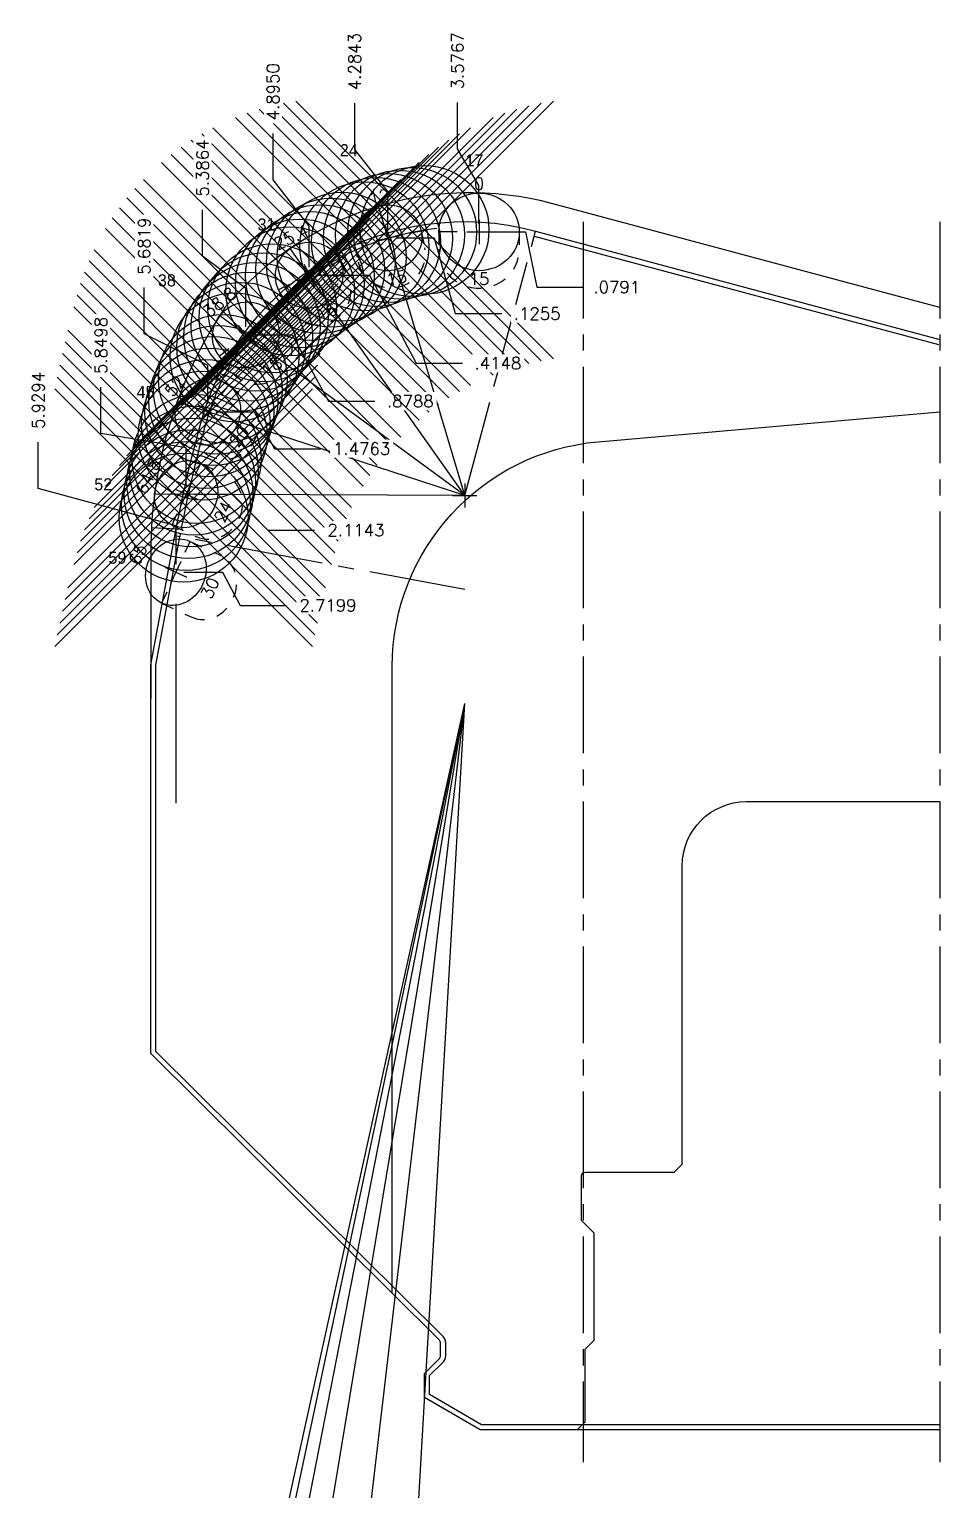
# Model space of a CAD drawing. Extents: x 34 to 150, y -20 to 22.
# Drawn here: x 117.13 to 124.19, y -10.35 to 0.99 of the extents above; entities that cross this region are included whole.
import ezdxf
from ezdxf.enums import TextEntityAlignment as Align

# ---------------------------------------------------------------- set-up
doc = ezdxf.new("R2010")
doc.units = 0
doc.header["$MEASUREMENT"] = 0
doc.header["$PDMODE"] = 35
doc.linetypes.add('CENTER2', pattern=[1.125, 0.75, -0.125, 0.125, -0.125])
doc.linetypes.add('HIDDEN2', pattern=[0.1875, 0.125, -0.0625])
doc.layers.get('0').update_dxf_attribs({"linetype": 'CONTINUOUS'})
doc.layers.get('Defpoints').update_dxf_attribs({"color": 10, "linetype": 'CONTINUOUS'})
doc.layers.add('Blade4', color=7, linetype='CONTINUOUS', true_color=0x00cccc)
for name, color, linetype in [('CDG-37977R1', 7, 'CONTINUOUS'), ('CLine', 5, 'CENTER2'), ('Dims', 4, 'CONTINUOUS'), ('TEXT', 3, 'CONTINUOUS')]:
    doc.layers.add(name, color=color, linetype=linetype)
doc.styles.add('RomanS', font='romans')
doc.dimstyles.get("Standard").update_dxf_attribs({"dimtxt": 0.094, "dimasz": 0.18, "dimexe": 0.0625, "dimexo": 0.0625, "dimgap": 0.09, "dimtad": 0, "dimtih": 1, "dimtoh": 1, "dimdec": 4, "dimzin": 4, "dimdsep": 46, "dimtxsty": 'RomanS', "dimcen": 0.09, "dimazin": 1, "dimtfac": 1, "dimtdec": 4, "dimtofl": 0, "dimtmove": 0, "dimatfit": 1, "dimfxl": 1, "dimtfill": 1, "dimtolj": 1, "dimtzin": 0, "dimarcsym": 0})

# ---------------------------------------------------------------- blocks, each defined once
blk = doc.blocks.new('CMark')
at = {"layer": 'CLine'}
for p, q in [((-0.094, 0), (0.094, 0)), ((0, 0.094), (0, -0.094))]:
    blk.add_line(p, q, dxfattribs=at)
blk = doc.blocks.new('1313@15')
for p, q in [((-0.17, 0), (-0.265, 0)), ((0.171, 0), (0.264, 0))]:
    blk.add_line(p, q)
at = {"color": 8, "linetype": 'HIDDEN2', "ltscale": 0.5}
blk.add_line((-0.265, 0), (-0.265, -0.135), dxfattribs=at)
at = {"color": 8, "linetype": 'HIDDEN2', "ltscale": 0.5, "flags": 128}
blk.add_lwpolyline([(0.264, 0), (0.264, -0.135)], dxfattribs=at)
blk.add_ellipse((0, 0), major_axis=(0.264, 0), ratio=0.965926)
at = {"color": 8, "linetype": 'HIDDEN2', "ltscale": 0.5}
blk.add_ellipse((0, -0.135), major_axis=(0.264, 0), ratio=0.965926, start_param=3.141593, end_param=6.283185, dxfattribs=at)
blk.add_blockref('CMark', (0, 0))
at = {"style": 'RomanS'}
blk.add_text('15', height=0.094, dxfattribs=at).set_placement((0, -0.318), align=Align.MIDDLE_CENTER)
blk.add_attdef('ANG', text='', height=0.094, dxfattribs=at).set_placement((0, 0.251), align=Align.BOTTOM_CENTER)
blk = doc.blocks.new('1313@16')
for p, q in [((-0.17, 0), (-0.265, 0)), ((0.171, 0), (0.264, 0))]:
    blk.add_line(p, q)
at = {"color": 8, "linetype": 'HIDDEN2', "ltscale": 0.5}
blk.add_line((-0.265, 0), (-0.265, -0.143), dxfattribs=at)
at = {"color": 8, "linetype": 'HIDDEN2', "ltscale": 0.5, "flags": 128}
blk.add_lwpolyline([(0.264, 0), (0.264, -0.143)], dxfattribs=at)
blk.add_ellipse((0, 0), major_axis=(0.264, 0), ratio=0.961262)
at = {"color": 8, "linetype": 'HIDDEN2', "ltscale": 0.5}
blk.add_ellipse((0, -0.143), major_axis=(0.264, 0), ratio=0.961262, start_param=3.141593, end_param=6.283185, dxfattribs=at)
blk.add_blockref('CMark', (0, 0))
at = {"style": 'RomanS'}
blk.add_text('16', height=0.094, dxfattribs=at).set_placement((0, -0.318), align=Align.MIDDLE_CENTER)
blk.add_attdef('ANG', text='', height=0.094, dxfattribs=at).set_placement((0, 0.251), align=Align.BOTTOM_CENTER)
blk = doc.blocks.new('1313@18')
for p, q in [((-0.17, 0), (-0.265, 0)), ((0.171, 0), (0.264, 0))]:
    blk.add_line(p, q)
at = {"color": 8, "linetype": 'HIDDEN2', "ltscale": 0.5}
blk.add_line((-0.265, 0), (-0.265, -0.161), dxfattribs=at)
at = {"color": 8, "linetype": 'HIDDEN2', "ltscale": 0.5, "flags": 128}
blk.add_lwpolyline([(0.264, 0), (0.264, -0.161)], dxfattribs=at)
blk.add_ellipse((0, 0), major_axis=(0.264, 0), ratio=0.951057)
at = {"color": 8, "linetype": 'HIDDEN2', "ltscale": 0.5}
blk.add_ellipse((0, -0.161), major_axis=(0.264, 0), ratio=0.951057, start_param=3.141593, end_param=6.283185, dxfattribs=at)
blk.add_blockref('CMark', (0, 0))
at = {"style": 'RomanS'}
blk.add_text('18', height=0.094, dxfattribs=at).set_placement((0, -0.318), align=Align.MIDDLE_CENTER)
blk.add_attdef('ANG', text='', height=0.094, dxfattribs=at).set_placement((0, 0.251), align=Align.BOTTOM_CENTER)
blk = doc.blocks.new('1313@20')
for p, q in [((-0.17, 0), (-0.265, 0)), ((0.171, 0), (0.264, 0))]:
    blk.add_line(p, q)
at = {"color": 8, "linetype": 'HIDDEN2', "ltscale": 0.5}
blk.add_line((-0.265, 0), (-0.265, -0.178), dxfattribs=at)
at = {"color": 8, "linetype": 'HIDDEN2', "ltscale": 0.5, "flags": 128}
blk.add_lwpolyline([(0.264, 0), (0.264, -0.178)], dxfattribs=at)
blk.add_ellipse((0, 0), major_axis=(0.264, 0), ratio=0.939693)
at = {"color": 8, "linetype": 'HIDDEN2', "ltscale": 0.5}
blk.add_ellipse((0, -0.178), major_axis=(0.264, 0), ratio=0.939693, start_param=3.141593, end_param=6.283185, dxfattribs=at)
blk.add_blockref('CMark', (0, 0))
at = {"style": 'RomanS'}
blk.add_text('20', height=0.094, dxfattribs=at).set_placement((0, -0.311), align=Align.MIDDLE_CENTER)
blk.add_attdef('ANG', text='', height=0.094, dxfattribs=at).set_placement((0, 0.251), align=Align.BOTTOM_CENTER)
blk = doc.blocks.new('1313@24')
for p, q in [((-0.17, 0), (-0.265, 0)), ((0.171, 0), (0.264, 0))]:
    blk.add_line(p, q)
at = {"color": 8, "linetype": 'HIDDEN2', "ltscale": 0.5}
blk.add_line((-0.265, 0), (-0.265, -0.212), dxfattribs=at)
at = {"color": 8, "linetype": 'HIDDEN2', "ltscale": 0.5, "flags": 128}
blk.add_lwpolyline([(0.264, 0), (0.264, -0.212)], dxfattribs=at)
blk.add_ellipse((0, 0), major_axis=(0.264, 0), ratio=0.913535)
at = {"color": 8, "linetype": 'HIDDEN2', "ltscale": 0.5}
blk.add_ellipse((0, -0.212), major_axis=(0.264, 0), ratio=0.913535, start_param=3.141593, end_param=6.283185, dxfattribs=at)
blk.add_blockref('CMark', (0, 0))
at = {"style": 'RomanS'}
blk.add_text('24', height=0.094, dxfattribs=at).set_placement((0, -0.318), align=Align.MIDDLE_CENTER)
blk.add_attdef('ANG', text='', height=0.094, dxfattribs=at).set_placement((0, 0.251), align=Align.BOTTOM_CENTER)
blk = doc.blocks.new('*D464')
at = {"layer": 'Defpoints', "color": 0, "transparency": 16777216}
for p in [(119.653, 0.412), (124.195, -0.507), (119.911, -0.633)]:
    blk.add_point(p, dxfattribs=at)
at = {"layer": 'Dims', "color": 0, "lineweight": -2, "transparency": 16777216}
for p, q in [((119.653, 0.052), (119.653, 0.412)), ((119.911, -0.273), (119.653, 0.052)), ((119.911, -0.57), (119.911, -0.273))]:
    blk.add_line(p, q, dxfattribs=at)
at = {"layer": 'Dims', "color": 0, "transparency": 16777216, "insert": (119.653, 0.735), "char_height": 0.094, "attachment_point": 5, "rotation": 90, "style": 'RomanS', "bg_fill": 3, "box_fill_scale": 1.25, "bg_fill_color": 256, "bg_fill_true_color": 13158600, "bg_fill_transparency": 0}
blk.add_mtext('\\A1;4.2843', dxfattribs=at)
blk = doc.blocks.new('*D465')
at = {"layer": 'Defpoints', "color": 0, "transparency": 16777216}
for p in [(119.019, 0.178), (124.195, -0.507), (119.3, -0.922)]:
    blk.add_point(p, dxfattribs=at)
at = {"layer": 'Dims', "color": 0, "lineweight": -2, "transparency": 16777216}
for p, q in [((119.019, -0.182), (119.019, 0.178)), ((119.3, -0.542), (119.019, -0.182)), ((119.3, -0.86), (119.3, -0.542))]:
    blk.add_line(p, q, dxfattribs=at)
at = {"layer": 'Dims', "color": 0, "transparency": 16777216, "insert": (119.019, 0.501), "char_height": 0.094, "attachment_point": 5, "rotation": 90, "style": 'RomanS', "bg_fill": 3, "box_fill_scale": 1.25, "bg_fill_color": 256, "bg_fill_true_color": 13158600, "bg_fill_transparency": 0}
blk.add_mtext('\\A1;4.8950', dxfattribs=at)
blk = doc.blocks.new('*D466')
at = {"layer": 'Defpoints', "color": 0, "transparency": 16777216}
for p in [(118.472, -0.416), (124.195, -0.507), (118.809, -1.386)]:
    blk.add_point(p, dxfattribs=at)
at = {"layer": 'Dims', "color": 0, "lineweight": -2, "transparency": 16777216}
for p, q in [((118.472, -0.776), (118.472, -0.416)), ((118.809, -1.026), (118.472, -0.776)), ((118.809, -1.324), (118.809, -1.026))]:
    blk.add_line(p, q, dxfattribs=at)
at = {"layer": 'Dims', "color": 0, "transparency": 16777216, "insert": (118.472, -0.091), "char_height": 0.094, "attachment_point": 5, "rotation": 90, "style": 'RomanS', "bg_fill": 3, "box_fill_scale": 1.25, "bg_fill_color": 256, "bg_fill_true_color": 13158600, "bg_fill_transparency": 0}
blk.add_mtext('\\A1;5.3864', dxfattribs=at)
blk = doc.blocks.new('*D467')
at = {"layer": 'Defpoints', "color": 0, "transparency": 16777216}
for p in [(124.195, -0.507), (118.019, -1.017), (118.513, -1.984)]:
    blk.add_point(p, dxfattribs=at)
at = {"layer": 'Dims', "color": 0, "lineweight": -2, "transparency": 16777216}
for p, q in [((118.019, -1.377), (118.019, -1.017)), ((118.513, -1.624), (118.019, -1.377)), ((118.513, -1.921), (118.513, -1.624))]:
    blk.add_line(p, q, dxfattribs=at)
at = {"layer": 'Dims', "color": 0, "transparency": 16777216, "insert": (118.019, -0.697), "char_height": 0.094, "attachment_point": 5, "rotation": 90, "style": 'RomanS', "bg_fill": 3, "box_fill_scale": 1.25, "bg_fill_color": 256, "bg_fill_true_color": 13158600, "bg_fill_transparency": 0}
blk.add_mtext('\\A1;5.6819', dxfattribs=at)
blk = doc.blocks.new('*D468')
at = {"layer": 'Defpoints', "color": 0, "transparency": 16777216}
for p in [(124.195, -0.507), (117.683, -1.791), (118.345, -2.622)]:
    blk.add_point(p, dxfattribs=at)
at = {"layer": 'Dims', "color": 0, "lineweight": -2, "transparency": 16777216}
for p, q in [((117.683, -2.151), (117.683, -1.791)), ((118.345, -2.262), (117.683, -2.151)), ((118.345, -2.559), (118.345, -2.262))]:
    blk.add_line(p, q, dxfattribs=at)
at = {"layer": 'Dims', "color": 0, "transparency": 16777216, "insert": (117.683, -1.468), "char_height": 0.094, "attachment_point": 5, "rotation": 90, "style": 'RomanS', "bg_fill": 3, "box_fill_scale": 1.25, "bg_fill_color": 256, "bg_fill_true_color": 13158600, "bg_fill_transparency": 0}
blk.add_mtext('\\A1;5.8498', dxfattribs=at)
blk = doc.blocks.new('*D469')
at = {"layer": 'Defpoints', "color": 0, "transparency": 16777216}
for p in [(124.195, -0.507), (119.911, -0.633), (120.794, -1.221)]:
    blk.add_point(p, dxfattribs=at)
at = {"layer": 'Dims', "color": 0, "lineweight": -2, "transparency": 16777216}
for p, q in [((119.973, -0.633), (120.271, -0.633)), ((120.271, -0.633), (120.434, -1.221)), ((120.434, -1.221), (120.794, -1.221))]:
    blk.add_line(p, q, dxfattribs=at)
at = {"layer": 'Dims', "color": 0, "transparency": 16777216, "insert": (121.07, -1.221), "char_height": 0.094, "attachment_point": 5, "style": 'RomanS', "bg_fill": 3, "box_fill_scale": 1.25, "bg_fill_color": 256, "bg_fill_true_color": 13158600, "bg_fill_transparency": 0}
blk.add_mtext('\\A1;.1255', dxfattribs=at)
blk = doc.blocks.new('*D470')
at = {"layer": 'Defpoints', "color": 0, "transparency": 16777216}
for p in [(124.195, -0.507), (119.3, -0.922), (120.489, -1.606)]:
    blk.add_point(p, dxfattribs=at)
at = {"layer": 'Dims', "color": 0, "lineweight": -2, "transparency": 16777216}
for p, q in [((119.362, -0.922), (119.769, -0.922)), ((119.769, -0.922), (120.129, -1.606)), ((120.129, -1.606), (120.489, -1.606))]:
    blk.add_line(p, q, dxfattribs=at)
at = {"layer": 'Dims', "color": 0, "transparency": 16777216, "insert": (120.765, -1.606), "char_height": 0.094, "attachment_point": 5, "style": 'RomanS', "bg_fill": 3, "box_fill_scale": 1.25, "bg_fill_color": 256, "bg_fill_true_color": 13158600, "bg_fill_transparency": 0}
blk.add_mtext('\\A1;.4148', dxfattribs=at)
blk = doc.blocks.new('*D471')
at = {"layer": 'Defpoints', "color": 0, "transparency": 16777216}
for p in [(124.195, -0.507), (118.809, -1.386), (119.809, -1.9)]:
    blk.add_point(p, dxfattribs=at)
at = {"layer": 'Dims', "color": 0, "lineweight": -2, "transparency": 16777216}
for p, q in [((118.871, -1.386), (119.169, -1.386)), ((119.169, -1.386), (119.449, -1.9)), ((119.449, -1.9), (119.809, -1.9))]:
    blk.add_line(p, q, dxfattribs=at)
at = {"layer": 'Dims', "color": 0, "transparency": 16777216, "insert": (120.085, -1.9), "char_height": 0.094, "attachment_point": 5, "style": 'RomanS', "bg_fill": 3, "box_fill_scale": 1.25, "bg_fill_color": 256, "bg_fill_true_color": 13158600, "bg_fill_transparency": 0}
blk.add_mtext('\\A1;.8788', dxfattribs=at)
blk = doc.blocks.new('*D472')
at = {"layer": 'Defpoints', "color": 0, "transparency": 16777216}
for p in [(124.195, -0.507), (118.513, -1.984), (119.391, -2.269)]:
    blk.add_point(p, dxfattribs=at)
at = {"layer": 'Dims', "color": 0, "lineweight": -2, "transparency": 16777216}
for p, q in [((118.576, -1.984), (118.873, -1.984)), ((118.873, -1.984), (119.031, -2.269)), ((119.031, -2.269), (119.391, -2.269))]:
    blk.add_line(p, q, dxfattribs=at)
at = {"layer": 'Dims', "color": 0, "transparency": 16777216, "insert": (119.707, -2.269), "char_height": 0.094, "attachment_point": 5, "style": 'RomanS', "bg_fill": 3, "box_fill_scale": 1.25, "bg_fill_color": 256, "bg_fill_true_color": 13158600, "bg_fill_transparency": 0}
blk.add_mtext('\\A1;1.4763', dxfattribs=at)
blk = doc.blocks.new('*D473')
at = {"layer": 'Defpoints', "color": 0, "transparency": 16777216}
for p in [(124.195, -0.507), (118.345, -2.622), (119.34, -2.901)]:
    blk.add_point(p, dxfattribs=at)
at = {"layer": 'Dims', "color": 0, "lineweight": -2, "transparency": 16777216}
for p, q in [((118.408, -2.622), (118.705, -2.622)), ((118.705, -2.622), (118.98, -2.901)), ((118.98, -2.901), (119.34, -2.901))]:
    blk.add_line(p, q, dxfattribs=at)
at = {"layer": 'Dims', "color": 0, "transparency": 16777216, "insert": (119.663, -2.901), "char_height": 0.094, "attachment_point": 5, "style": 'RomanS', "bg_fill": 3, "box_fill_scale": 1.25, "bg_fill_color": 256, "bg_fill_true_color": 13158600, "bg_fill_transparency": 0}
blk.add_mtext('\\A1;2.1143', dxfattribs=at)
blk = doc.blocks.new('*D544')
at = {"layer": 'Defpoints', "color": 0, "transparency": 16777216}
for p in [(120.451, 0.418), (124.195, -0.507), (120.618, -0.587)]:
    blk.add_point(p, dxfattribs=at)
at = {"layer": 'Dims', "color": 0, "lineweight": -2, "transparency": 16777216}
for p, q in [((120.451, 0.058), (120.451, 0.418)), ((120.618, -0.227), (120.451, 0.058)), ((120.618, -0.524), (120.618, -0.227))]:
    blk.add_line(p, q, dxfattribs=at)
at = {"layer": 'Dims', "color": 0, "transparency": 16777216, "insert": (120.451, 0.741), "char_height": 0.094, "attachment_point": 5, "rotation": 90, "style": 'RomanS', "bg_fill": 3, "box_fill_scale": 1.25, "bg_fill_color": 256, "bg_fill_true_color": 13158600, "bg_fill_transparency": 0}
blk.add_mtext('\\A1;3.5767', dxfattribs=at)
blk = doc.blocks.new('*D545')
at = {"layer": 'Defpoints', "color": 0, "transparency": 16777216}
for p in [(124.195, -0.507), (120.618, -0.587), (121.426, -1.015)]:
    blk.add_point(p, dxfattribs=at)
at = {"layer": 'Dims', "color": 0, "lineweight": -2, "transparency": 16777216}
for p, q in [((120.681, -0.587), (120.978, -0.587)), ((120.978, -0.587), (121.066, -1.015)), ((121.066, -1.015), (121.426, -1.015))]:
    blk.add_line(p, q, dxfattribs=at)
at = {"layer": 'Dims', "color": 0, "transparency": 16777216, "insert": (121.688, -1.015), "char_height": 0.094, "attachment_point": 5, "style": 'RomanS', "bg_fill": 3, "box_fill_scale": 1.25, "bg_fill_color": 256, "bg_fill_true_color": 13158600, "bg_fill_transparency": 0}
blk.add_mtext('\\A1;.0791', dxfattribs=at)
blk = doc.blocks.new('1313@30')
for p, q in [((-0.17, 0), (-0.265, 0)), ((0.171, 0), (0.264, 0))]:
    blk.add_line(p, q)
at = {"color": 8, "linetype": 'HIDDEN2', "ltscale": 0.5}
blk.add_line((-0.265, 0), (-0.265, -0.26), dxfattribs=at)
at = {"color": 8, "linetype": 'HIDDEN2', "ltscale": 0.5, "flags": 128}
blk.add_lwpolyline([(0.264, 0), (0.264, -0.26)], dxfattribs=at)
blk.add_ellipse((0, 0), major_axis=(0.264, 0), ratio=0.866025)
at = {"color": 8, "linetype": 'HIDDEN2', "ltscale": 0.5}
blk.add_ellipse((0, -0.26), major_axis=(0.264, 0), ratio=0.866025, start_param=3.141593, end_param=6.283185, dxfattribs=at)
blk.add_blockref('CMark', (0, 0))
at = {"style": 'RomanS'}
blk.add_text('30', height=0.094, dxfattribs=at).set_placement((0, -0.292), align=Align.MIDDLE_CENTER)
blk.add_attdef('ANG', text='', height=0.094, dxfattribs=at).set_placement((0, 0.251), align=Align.BOTTOM_CENTER)
blk = doc.blocks.new('*D550')
at = {"layer": 'Defpoints', "color": 0, "transparency": 16777216}
for p in [(124.195, -0.507), (117.197, -2.219), (118.266, -3.227)]:
    blk.add_point(p, dxfattribs=at)
at = {"layer": 'Dims', "color": 0, "lineweight": -2, "transparency": 16777216}
for p, q in [((117.197, -2.579), (117.197, -2.219)), ((118.266, -2.867), (117.197, -2.579)), ((118.266, -3.165), (118.266, -2.867))]:
    blk.add_line(p, q, dxfattribs=at)
at = {"layer": 'Dims', "color": 0, "transparency": 16777216, "insert": (117.197, -1.894), "char_height": 0.094, "attachment_point": 5, "rotation": 90, "style": 'RomanS', "bg_fill": 3, "box_fill_scale": 1.25, "bg_fill_color": 256, "bg_fill_true_color": 13158600, "bg_fill_transparency": 0}
blk.add_mtext('\\A1;5.9294', dxfattribs=at)
blk = doc.blocks.new('*D551')
at = {"layer": 'Defpoints', "color": 0, "transparency": 16777216}
for p in [(124.195, -0.507), (118.266, -3.227), (119.125, -3.485)]:
    blk.add_point(p, dxfattribs=at)
at = {"layer": 'Dims', "color": 0, "lineweight": -2, "transparency": 16777216}
for p, q in [((118.328, -3.227), (118.626, -3.227)), ((118.626, -3.227), (118.765, -3.485)), ((118.765, -3.485), (119.125, -3.485))]:
    blk.add_line(p, q, dxfattribs=at)
at = {"layer": 'Dims', "color": 0, "transparency": 16777216, "insert": (119.446, -3.485), "char_height": 0.094, "attachment_point": 5, "style": 'RomanS', "bg_fill": 3, "box_fill_scale": 1.25, "bg_fill_color": 256, "bg_fill_true_color": 13158600, "bg_fill_transparency": 0}
blk.add_mtext('\\A1;2.7199', dxfattribs=at)
blk = doc.blocks.new('1613@15')
for p, q in [((-0.17, 0), (-0.312, 0)), ((0.171, 0), (0.312, 0))]:
    blk.add_line(p, q)
at = {"color": 8, "linetype": 'HIDDEN2', "ltscale": 0.5}
blk.add_line((-0.312, 0), (-0.312, -0.135), dxfattribs=at)
at = {"color": 8, "linetype": 'HIDDEN2', "ltscale": 0.5, "flags": 128}
blk.add_lwpolyline([(0.312, 0), (0.312, -0.135)], dxfattribs=at)
blk.add_ellipse((0, 0), major_axis=(-0.312, 0), ratio=0.965926, start_param=-3.141592653589793, end_param=3.141592653589793)
at = {"color": 8, "linetype": 'HIDDEN2', "ltscale": 0.5}
blk.add_ellipse((0, -0.135), major_axis=(-0.312, 0), ratio=0.965926, start_param=0, end_param=3.141593, dxfattribs=at)
blk.add_blockref('CMark', (0, 0))
at = {"style": 'RomanS'}
blk.add_text('15', height=0.094, dxfattribs=at).set_placement((0, -0.364), align=Align.MIDDLE_CENTER)
blk.add_attdef('ANG', text='', height=0.094, dxfattribs=at).set_placement((0, 0.298), align=Align.BOTTOM_CENTER)

msp = doc.modelspace()

# ---------------------------------------------------------------- linework, layer by layer
at = {"linetype": 'ByBlock', "flags": 128}
msp.add_lwpolyline([(119.94498, -8.82288), (119.94498, -3.95851, -0.38887873), (121.54246, -2.21517), (124.19498, -1.9831)], format="xyb", dxfattribs=at)
at = {"layer": 'Blade4'}
for q in [(119.83757, -0.3881), (119.15318, -0.71435), (118.60515, -1.23703), (118.27513, -1.90643), (118.09995, -2.62061)]:
    msp.add_line((120.50748, -2.6325), q, dxfattribs=at)
at = {"layer": 'CDG-37977R1', "color": 7, "linetype": 'Continuous', "flags": 128}
for points in [[(124.19498, -9.8825), (120.628, -9.8825), (120.19498, -9.6325), (120.19498, -9.445), (120.31083, -9.32915, 0.19891237), (120.31998, -9.30706), (120.31998, -9.20801, 0.199913), (120.31074, -9.18583), (118.06998, -6.96226), (118.06998, -3.945), (118.25748, -2.945, -0.02112914), (118.45824, -2.07015, -0.4124498), (121.05747, -0.57991), (124.19498, -1.4206)], [(119.63842, -0.73725, -0.08177785), (120.29195, -0.55867)], [(119.08109, -1.11177, -0.08104073), (119.63842, -0.73725)], [(118.67227, -1.64295, -0.08089726), (119.08109, -1.11177)], [(118.44958, -2.25892, -0.00435385), (118.49682, -2.08074, -0.05673279), (118.67227, -1.64295)], [(118.3074, -2.89602, -0.01542111), (118.44958, -2.25892)], [(124.19498, -9.8425), (120.63871, -9.8425), (120.23498, -9.60941), (120.23498, -9.46157), (120.33911, -9.35744, 0.19891237), (120.35998, -9.30706), (120.35998, -9.20801, 0.199913), (120.33892, -9.15744), (118.10998, -6.9456), (118.10998, -3.94872), (118.29681, -2.95233, -0.00039591), (118.29987, -2.93585, -0.00039591)], [(121.37998, -9.8825), (121.44248, -9.82), (121.44248, -9.2575), (121.51263, -9.18735), (121.51263, -8.3564), (121.41373, -8.2575), (121.41373, -7.91375, -0.41421356), (121.44498, -7.8825), (122.13248, -7.8825), (122.19498, -7.82), (122.19498, -5.5075, -0.41421356), (122.69498, -5.0075), (124.19498, -5.0075)]]:
    msp.add_lwpolyline(points, format="xyb", dxfattribs=at)
msp.add_lwpolyline([(121.04712, -0.61854), (124.18463, -1.45924)], dxfattribs=at)
at = {"layer": 'CLine'}
for p, q in [((121.42608, -0.5075), (121.42608, -10.1325)), ((124.19498, -0.5075), (124.19498, -10.1325))]:
    msp.add_line(p, q, dxfattribs=at)
at = {"layer": 'CLine', "color": 1}
for p, q in [((120.50748, -2.6325), (121.05747, -0.57991)), ((120.50748, -3.36216), (118.25748, -2.945))]:
    msp.add_line(p, q, dxfattribs=at)
at = {"layer": 'CLine', "color": 1, "linetype": 'ByBlock', "flags": 128}
msp.add_lwpolyline([(124.19498, -1.17277), (121.19185, -0.36808, 0.29218049), (118.64604, -1.17442, 0.14845437), (118.06998, -3.07186), (118.06998, -4.20681)], format="xyb", dxfattribs=at)
at = {"layer": 'Dims'}
for p in [(118.27061, -14.37687), (118.3496, -14.39399), (118.51639, -14.42803), (118.81044, -14.48115), (119.30049, -14.55043), (119.9107, -14.6037)]:
    msp.add_line(p, (120.50748, -4.24588), dxfattribs=at)
at = {"layer": 'TEXT'}
for p, q in [((118.31817, -2.89662), (118.0752, -2.88317)), ((118.26558, -3.47347), (118.26558, -5.01845))]:
    msp.add_line(p, q, dxfattribs=at)
for p in [(119.91115, -0.6346), (120.00492, -0.60897), (120.09978, -0.58775), (120.19553, -0.57097), (119.7277, -0.69881), (119.81868, -0.66456), (119.38487, -0.87552), (119.46723, -0.82554), (119.5518, -0.77942), (119.22752, -0.98662), (119.30491, -0.92925), (119.15286, -1.0475), (119.01249, -1.17915), (118.88496, -1.32306), (118.94706, -1.24963), (118.82631, -1.39926), (118.71985, -1.55938), (118.77123, -1.4781), (118.6296, -1.72654), (118.55575, -1.89904), (118.59073, -1.81196), (118.52472, -1.98761), (118.49771, -2.07749), (118.47324, -2.1681), (118.42687, -2.34938), (118.40495, -2.44004), (118.38384, -2.53088), (118.36352, -2.62191), (118.3253, -2.80449), (118.34401, -2.71312)]:
    msp.add_point(p, dxfattribs=at)

# ---------------------------------------------------------------- block references
at = {"color": 200, "linetype": 'ByBlock'}
msp.add_blockref('CMark', (120.50748, -2.6325), dxfattribs=at)
at = {"layer": 'Blade4'}
for name, p, rotation, values in [('1313@15', (119.91066, -0.63297), 12, {'ANG': '12'}), ('1313@16', (119.29999, -0.92228), 25.4, {'ANG': '25.4'}), ('1313@18', (118.80863, -1.3863), 38.8, {'ANG': '38.8'}), ('1313@20', (118.51312, -1.98384), 52.00000000000001, {'ANG': '52'}), ('1313@24', (118.3452, -2.62182), 64.80000000000001, {'ANG': '64.8'})]:
    msp.add_blockref(name, p, dxfattribs=dict(at, rotation=rotation)).add_auto_attribs(values)

# ---------------------------------------------------------------- next in the draw order: dimensions: what is measured, and where the dimension line sits
at = {"layer": 'Dims'}
dim = msp.add_ordinate_dim(feature_location=(119.91066, -0.63297), offset=(-0.25789, 1.04543), dtype=1, origin=(124.19498, -0.5075), dimstyle='Standard', dxfattribs=at)
dim.commit()
dim.dimension.update_dxf_attribs({"geometry": '*D464', "text_midpoint": (119.65278, 0.73522)})

# ---------------------------------------------------------------- next in the draw order: dimensions: what is measured, and where the dimension line sits
dim = msp.add_ordinate_dim(feature_location=(119.29999, -0.92228), offset=(-0.2805, 1.10033), dtype=1, origin=(124.19498, -0.5075), dimstyle='Standard', dxfattribs=at)
dim.commit()
dim.dimension.update_dxf_attribs({"geometry": '*D465', "text_midpoint": (119.01949, 0.50081)})

# ---------------------------------------------------------------- next in the draw order: dimensions: what is measured, and where the dimension line sits
dim = msp.add_ordinate_dim(feature_location=(118.80863, -1.386298), offset=(-0.336431, 0.97051), dtype=1, origin=(124.194983, -0.507499), dimstyle='Standard', dxfattribs=at)
dim.commit()
dim.dimension.update_dxf_attribs({"geometry": '*D466', "text_midpoint": (118.472199, -0.090788)})

# ---------------------------------------------------------------- next in the draw order: texts
at = {"layer": 'Blade4'}
msp.add_text('24', height=0.09375, dxfattribs=at).set_placement((119.53789, 0.0004))

# ---------------------------------------------------------------- next in the draw order: dimensions: what is measured, and where the dimension line sits
at = {"layer": 'Dims'}
dim = msp.add_ordinate_dim(feature_location=(118.51312, -1.98384), offset=(-0.49439, 0.9664), dtype=1, origin=(124.19498, -0.5075), dimstyle='Standard', dxfattribs=at)
dim.commit()
dim.dimension.update_dxf_attribs({"geometry": '*D467', "text_midpoint": (118.01873, -0.69692)})

# ---------------------------------------------------------------- next in the draw order: dimensions: what is measured, and where the dimension line sits
dim = msp.add_ordinate_dim(feature_location=(118.3452, -2.62182), offset=(-0.66266, 0.83083), dtype=1, origin=(124.19498, -0.5075), dimstyle='Standard', dxfattribs=at)
dim.commit()
dim.dimension.update_dxf_attribs({"geometry": '*D468', "text_midpoint": (117.68254, -1.46823)})

# ---------------------------------------------------------------- next in the draw order: dimensions: what is measured, and where the dimension line sits
dim = msp.add_ordinate_dim(feature_location=(119.91066, -0.63297), offset=(0.8836, -0.58762), dtype=0, origin=(124.19498, -0.5075), dimstyle='Standard', dxfattribs=at)
dim.commit()
dim.dimension.update_dxf_attribs({"geometry": '*D469', "text_midpoint": (121.07002, -1.22059)})

# ---------------------------------------------------------------- next in the draw order: dimensions: what is measured, and where the dimension line sits
dim = msp.add_ordinate_dim(feature_location=(119.29999, -0.92228), offset=(1.18936, -0.68392), dtype=0, origin=(124.19498, -0.5075), dimstyle='Standard', dxfattribs=at)
dim.commit()
dim.dimension.update_dxf_attribs({"geometry": '*D470', "text_midpoint": (120.76511, -1.6062)})

# ---------------------------------------------------------------- next in the draw order: dimensions: what is measured, and where the dimension line sits
dim = msp.add_ordinate_dim(feature_location=(118.80863, -1.3863), offset=(1.00051, -0.51408), dtype=0, origin=(124.19498, -0.5075), dimstyle='Standard', dxfattribs=at)
dim.commit()
dim.dimension.update_dxf_attribs({"geometry": '*D471', "text_midpoint": (120.08491, -1.90038)})

# ---------------------------------------------------------------- next in the draw order: dimensions: what is measured, and where the dimension line sits
dim = msp.add_ordinate_dim(feature_location=(118.51312, -1.98384), offset=(0.87818, -0.28563), dtype=0, origin=(124.19498, -0.5075), dimstyle='Standard', dxfattribs=at)
dim.commit()
dim.dimension.update_dxf_attribs({"geometry": '*D472', "text_midpoint": (119.70735, -2.26947)})

# ---------------------------------------------------------------- next in the draw order: dimensions: what is measured, and where the dimension line sits
dim = msp.add_ordinate_dim(feature_location=(118.3452, -2.62182), offset=(0.99484, -0.27871), dtype=0, origin=(124.19498, -0.5075), dimstyle='Standard', dxfattribs=at)
dim.commit()
dim.dimension.update_dxf_attribs({"geometry": '*D473', "text_midpoint": (119.6628, -2.90053)})

# ---------------------------------------------------------------- next in the draw order: block references
at = {"layer": 'Blade4', "rotation": 65}
msp.add_blockref('1313@30', (118.26558, -3.22742), dxfattribs=at).add_auto_attribs({'ANG': '65'})

# ---------------------------------------------------------------- next in the draw order: dimensions: what is measured, and where the dimension line sits
at = {"layer": 'Dims'}
dim = msp.add_ordinate_dim(feature_location=(120.61827, -0.5866), offset=(-0.1672, 1.00491), dtype=1, origin=(124.19498, -0.5075), dimstyle='Standard', dxfattribs=at)
dim.commit()
dim.dimension.update_dxf_attribs({"geometry": '*D544', "text_midpoint": (120.45107, 0.74107)})

# ---------------------------------------------------------------- next in the draw order: texts
at = {"layer": 'Blade4'}
msp.add_text('17', height=0.09375, dxfattribs=at).set_placement((120.51251, -0.07846))

# ---------------------------------------------------------------- next in the draw order: dimensions: what is measured, and where the dimension line sits
at = {"layer": 'Dims'}
dim = msp.add_ordinate_dim(feature_location=(120.61827, -0.5866), offset=(0.80781, -0.42889), dtype=0, origin=(124.19498, -0.5075), dimstyle='Standard', dxfattribs=at)
dim.commit()
dim.dimension.update_dxf_attribs({"geometry": '*D545', "text_midpoint": (121.68842, -1.01549)})

# ---------------------------------------------------------------- next in the draw order: dimensions: what is measured, and where the dimension line sits
dim = msp.add_ordinate_dim(feature_location=(118.26558, -3.22742), offset=(-1.06861, 1.00884), dtype=1, origin=(124.19498, -0.5075), dimstyle='Standard', dxfattribs=at)
dim.commit()
dim.dimension.update_dxf_attribs({"geometry": '*D550', "text_midpoint": (117.19698, -1.89359)})

# ---------------------------------------------------------------- next in the draw order: texts
at = {"layer": 'Blade4'}
for s, p in [('45', (117.95984, -1.87602)), ('52', (117.63142, -2.59216)), ('59', (117.74121, -3.16156))]:
    msp.add_text(s, height=0.09375, dxfattribs=at).set_placement(p)

# ---------------------------------------------------------------- next in the draw order: dimensions: what is measured, and where the dimension line sits
at = {"layer": 'Dims'}
dim = msp.add_ordinate_dim(feature_location=(118.26558, -3.22742), offset=(0.8598, -0.25783), dtype=0, origin=(124.19498, -0.5075), dimstyle='Standard', dxfattribs=at)
dim.commit()
dim.dimension.update_dxf_attribs({"geometry": '*D551', "text_midpoint": (119.44591, -3.48525)})

# ---------------------------------------------------------------- next in the draw order: linework, layer by layer
at = {"layer": 'TEXT'}
msp.add_point((119.15286, -1.0475), dxfattribs=at)

# ---------------------------------------------------------------- next in the draw order: block references
at = {"layer": 'Blade4'}
msp.add_blockref('1613@15', (120.61827, -0.5866), dxfattribs=at).add_auto_attribs({'ANG': '0'})

# ---------------------------------------------------------------- next in the draw order: texts
for s, p in [('31', (118.8992, -0.57601)), ('38', (118.12528, -1.00948))]:
    msp.add_text(s, height=0.09375, dxfattribs=at).set_placement(p)

doc.saveas('drawing.dxf')
